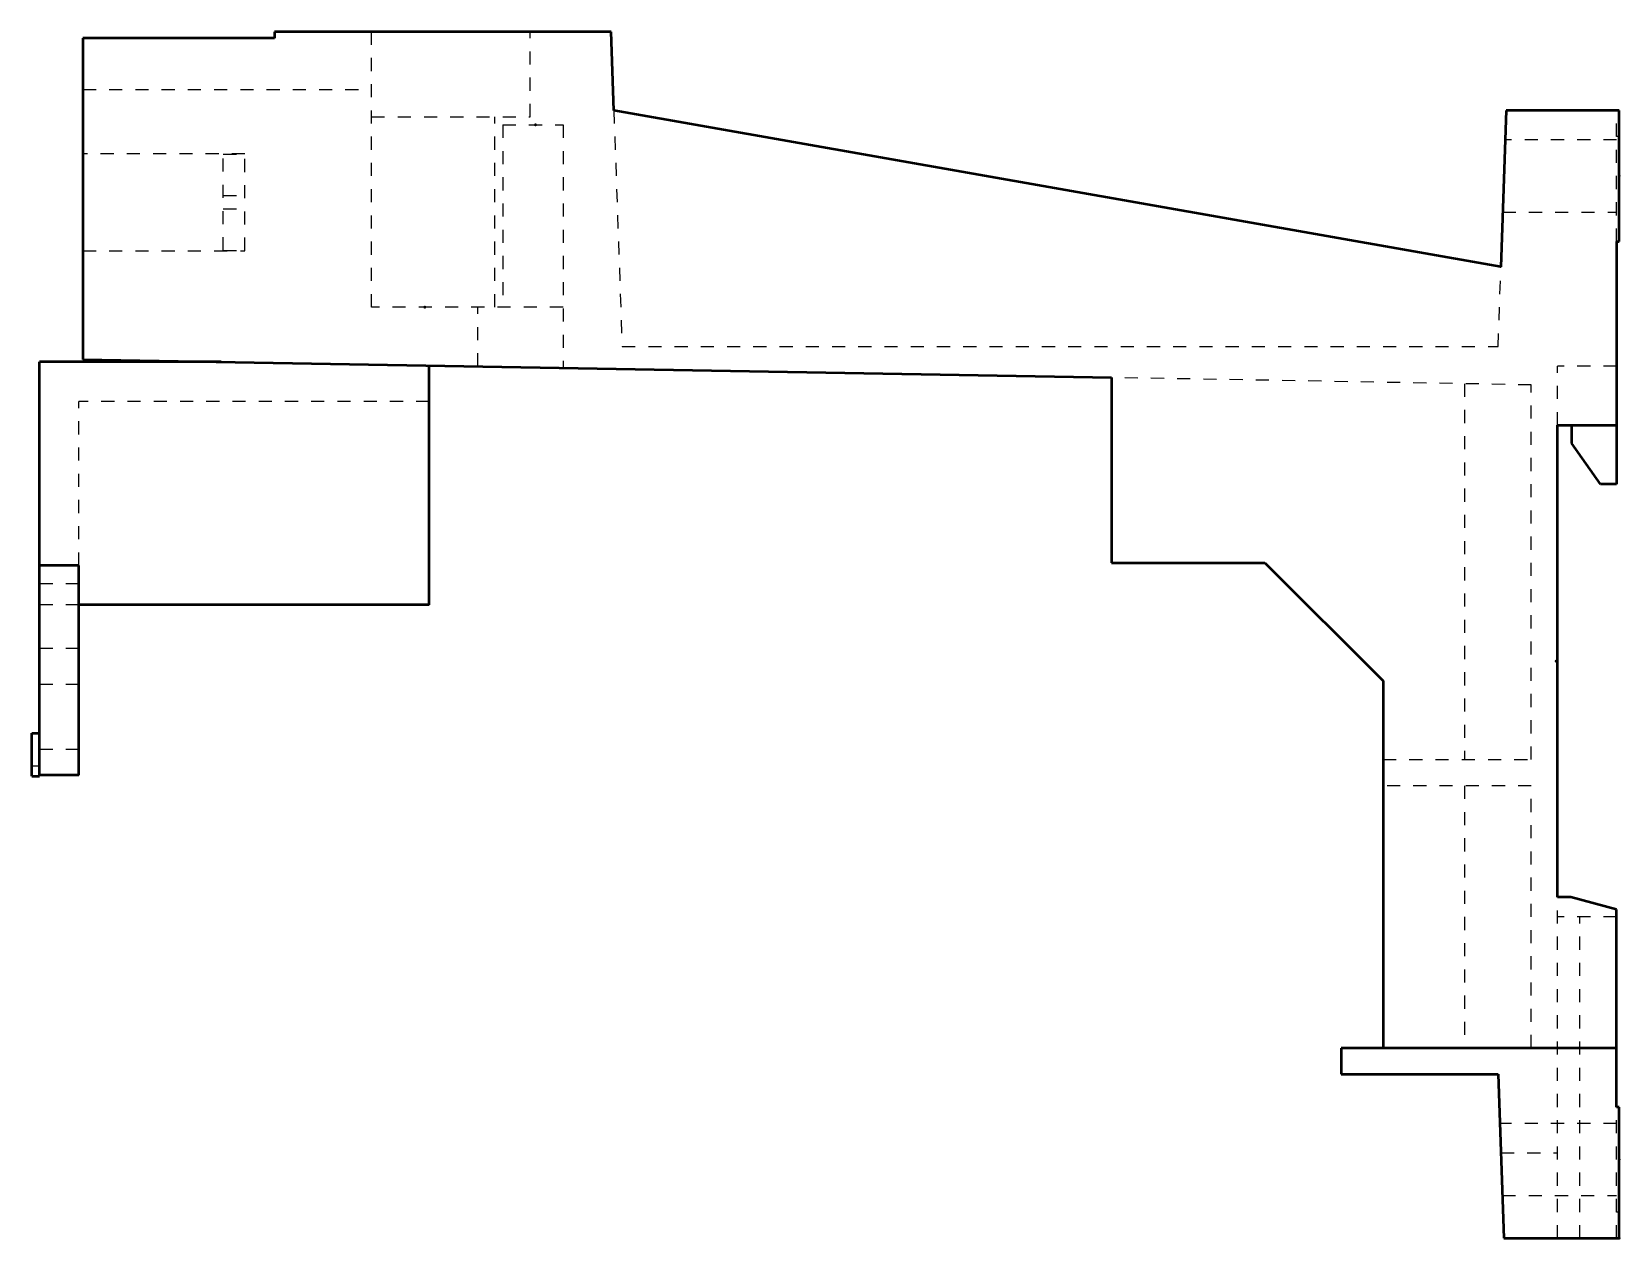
# Model space of a CAD drawing. Header units: millimetres. Extents: x -121 to 0, y 0 to 92.
import ezdxf

# ---------------------------------------------------------------- set-up
doc = ezdxf.new("R2010")
doc.units = ezdxf.units.MM
doc.linetypes.add('Dashed', pattern=[2, 1, -1])
for name, color, linetype, lineweight in [('2d ConnectionPoints', 7, 'Continuous', 50), ('AM_0', 7, 'Continuous', 50), ('AM_9', 6, 'Dashed', 25)]:
    doc.layers.add(name, color=color, linetype=linetype, lineweight=lineweight)

msp = doc.modelspace()

# ---------------------------------------------------------------- linework, layer by layer
at = {"layer": '2d ConnectionPoints'}
for p in [(-82.6, 84.9), (0, 81), (-91.05, 71), (-91.05, 71), (-91.05, 71), (-4.8, 44), (0, 6), (0, 0), (0, 0)]:
    msp.add_point(p, dxfattribs=at)
at = {"layer": 'AM_0'}
for p, q in [((-102.5, 92), (-102.5, 91.5)), ((-76.84, 92), (-102.5, 92)), ((-76.63, 86), (-76.84, 92)), ((-117.1, 91.5), (-117.1, 67)), ((-102.5, 91.5), (-117.1, 91.5)), ((-9.02, 74.08), (-76.63, 86)), ((-8.61, 86), (-9.02, 74.08)), ((0, 86), (-8.61, 86)), ((0, 76), (0, 86)), ((-0.2, 76), (-0.2, 57.5)), ((-0.2, 76), (0, 76)), ((-120.4, 35.24), (-120.4, 66.82)), ((-106.55, 66.82), (-120.4, 66.82)), ((-117.1, 67), (-38.7, 65.63)), ((-90.7, 48.3), (-90.7, 66.54)), ((-38.7, 65.63), (-38.7, 51.5)), ((-4.7, 62), (-0.2, 62)), ((-4.7, 26), (-4.7, 62)), ((-3.6, 60.6), (-3.6, 62)), ((-1.43, 57.5), (-3.6, 60.6)), ((-0.2, 57.5), (-1.43, 57.5)), ((-117.4, 51.3), (-120.4, 51.3)), ((-117.4, 35.3), (-117.4, 51.3)), ((-38.7, 51.5), (-27, 51.5)), ((-27, 51.5), (-18, 42.5)), ((-90.7, 48.3), (-117.4, 48.3)), ((-18, 42.5), (-18, 14.5)), ((-121, 35.24), (-121, 38.51)), ((-121, 38.51), (-120.4, 38.51)), ((-121, 35.24), (-120.4, 35.24)), ((-117.4, 35.3), (-120.4, 35.3)), ((-3.7, 26), (-4.7, 26)), ((-0.2, 25.06), (-3.7, 26)), ((-0.2, 10), (-0.2, 25.06)), ((-0.2, 14.5), (-21.2, 14.5)), ((-21.2, 14.5), (-21.2, 12.5)), ((-21.2, 12.5), (-9.22, 12.5)), ((-9.22, 12.5), (-8.79, 0)), ((0, 10), (-0.2, 10)), ((0, 0), (0, 10)), ((-8.79, 0), (0, 0))]:
    msp.add_line(p, q, dxfattribs=at)
at = {"layer": 'AM_9'}
for p, q in [((-95.1, 71), (-95.1, 92)), ((-83, 85.5), (-83, 92)), ((-117.1, 87.6), (-95.1, 87.6)), ((-76.63, 86), (-76, 68)), ((-0.2, 76), (-0.2, 86)), ((-95.1, 85.5), (-83, 85.5)), ((-85.7, 71), (-85.7, 85.5)), ((-85.1, 84.9), (-80.5, 84.9)), ((-85.1, 84.9), (-85.1, 71)), ((-80.5, 84.9), (-80.5, 66.36)), ((-0.2, 83.75), (-8.68, 83.75)), ((0, 84), (-0.2, 84)), ((-104.75, 82.7), (-117.1, 82.7)), ((-106.4, 75.33), (-106.4, 82.67)), ((-106.4, 82.67), (-104.75, 82.67)), ((-104.75, 75.3), (-104.75, 82.7)), ((-106.4, 79.5), (-104.75, 79.5)), ((-106.4, 78.5), (-104.75, 78.5)), ((-8.88, 78.25), (-0.2, 78.25)), ((-117.1, 75.3), (-104.75, 75.3)), ((-106.4, 75.33), (-104.75, 75.33)), ((-9.23, 68), (-9.02, 74.08)), ((-80.5, 71), (-95.1, 71)), ((-87, 66.48), (-87, 71)), ((-76, 68), (-9.23, 68)), ((-6.7, 65.07), (-38.7, 65.63)), ((-0.2, 66.5), (-4.7, 66.5)), ((-4.7, 62), (-4.7, 66.5)), ((-11.8, 65.16), (-11.8, 36.5)), ((-6.7, 36.5), (-6.7, 65.07)), ((-117.4, 51.3), (-117.4, 63.8)), ((-90.7, 63.8), (-117.4, 63.8)), ((-117.4, 49.9), (-120.4, 49.9)), ((-117.4, 48.3), (-120.4, 48.3)), ((-117.4, 44.97), (-120.4, 44.97)), ((-117.4, 42.23), (-120.4, 42.23)), ((-120.4, 37.3), (-117.4, 37.3)), ((-18, 36.5), (-6.7, 36.5)), ((-121, 36.01), (-120.4, 36.01)), ((-6.7, 34.5), (-18, 34.5)), ((-11.8, 34.5), (-11.8, 14.5)), ((-6.7, 14.5), (-6.7, 34.5)), ((-4.7, 0), (-4.7, 26)), ((-0.2, 24.5), (-4.7, 24.5)), ((-3, 0), (-3, 24.5)), ((-0.2, 0), (-0.2, 10)), ((-0.2, 8.75), (-9.09, 8.75)), ((-9.01, 6.5), (-4.7, 6.5)), ((-8.9, 3.25), (-0.2, 3.25)), ((0, 2), (-0.2, 2))]:
    msp.add_line(p, q, dxfattribs=at)

doc.saveas('drawing.dxf')
